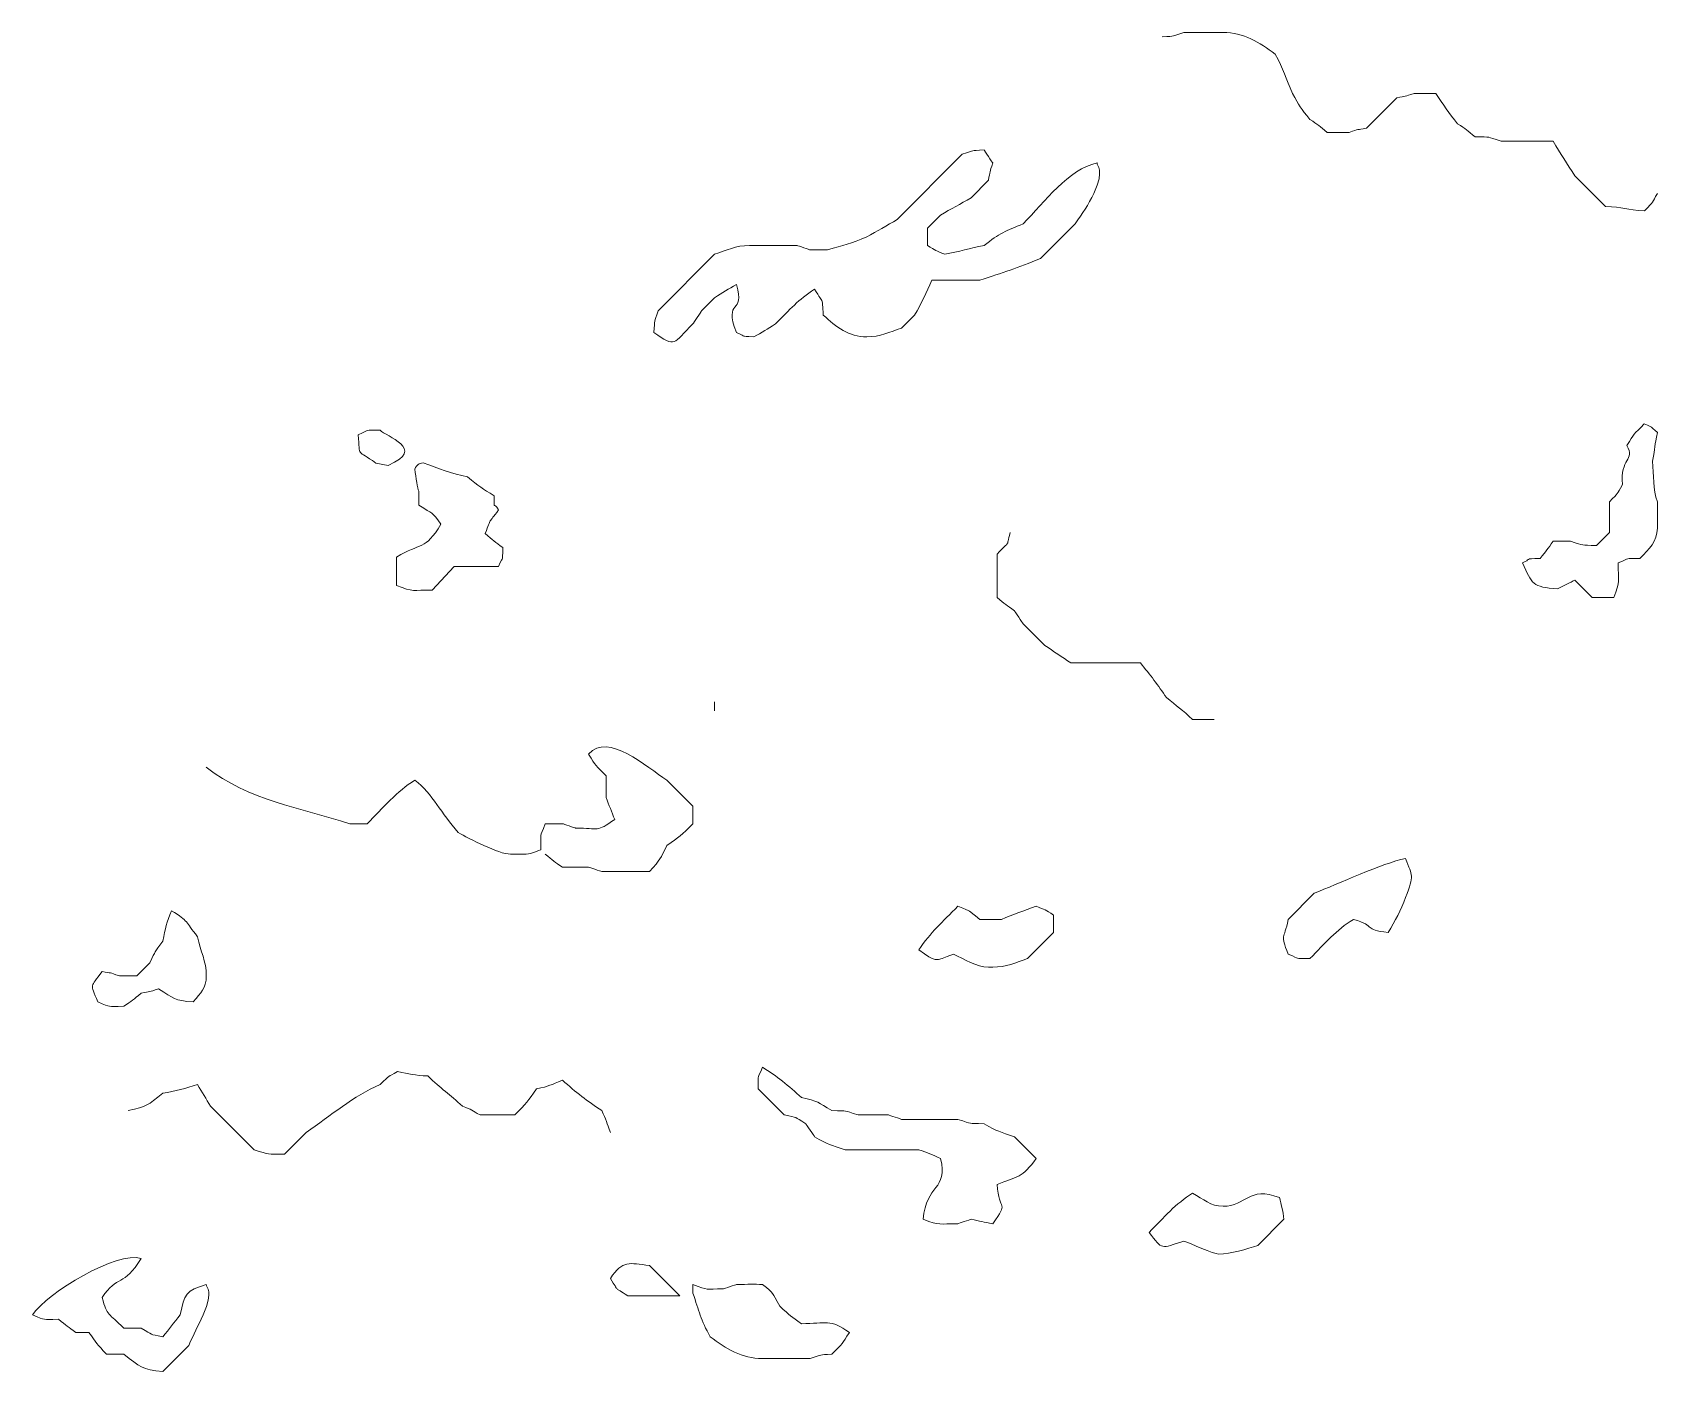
# Model space of a CAD drawing. Header units: millimetres. Extents: x -6423 to -1759, y 6 to 2012.
# Drawn here: x -6370.8 to -6222.9, y 892.5 to 1014.2 of the extents above; entities that cross this region are included whole.
import ezdxf

# ---------------------------------------------------------------- set-up
doc = ezdxf.new("R2010")
doc.units = ezdxf.units.MM
doc.header["$MEASUREMENT"] = 0
doc.layers.add('layer 1', color=7, linetype='Continuous')

msp = doc.modelspace()

# ---------------------------------------------------------------- linework, layer by layer
at = {"layer": 'layer 1', "color": 177, "lineweight": 9}
for points, knots in [([(-6268.0156, 1013.8521), (-6266.7147, 1013.9549), (-6267.2554, 1013.8442), (-6266.0389, 1014.2476), (-6266.0389, 1014.2476), (-6266.0389, 1014.2476), (-6264.8531, 1014.2474), (-6264.8531, 1014.2474), (-6264.8531, 1014.2474), (-6264.8531, 1014.2474), (-6262.4811, 1014.2476), (-6262.4811, 1014.2476), (-6262.4811, 1014.2476), (-6260.6156, 1014.2474), (-6259.1459, 1013.3822), (-6257.7374, 1012.2714), (-6257.7374, 1012.2714), (-6256.9506, 1010.9069), (-6256.795, 1010.0871), (-6256.1562, 1008.7131), (-6256.1562, 1008.7131), (-6255.5608, 1007.5986), (-6255.4081, 1007.3692), (-6254.5754, 1006.3414), (-6254.5754, 1006.3414), (-6253.8274, 1005.862), (-6253.7098, 1005.7339), (-6252.9937, 1005.1557), (-6252.9937, 1005.1557), (-6252.9937, 1005.1557), (-6251.0172, 1005.1557), (-6251.0172, 1005.1557), (-6251.0172, 1005.1557), (-6250.0455, 1005.5053), (-6250.3398, 1005.3764), (-6249.4359, 1005.5512), (-6249.4359, 1005.5512), (-6249.4359, 1005.5512), (-6246.669, 1008.3179), (-6246.669, 1008.3179), (-6246.669, 1008.3179), (-6245.8194, 1008.4961), (-6245.9889, 1008.4147), (-6245.0875, 1008.7131), (-6245.0875, 1008.7131), (-6245.0875, 1008.7131), (-6243.111, 1008.7134), (-6243.111, 1008.7134), (-6243.111, 1008.7134), (-6242.4354, 1007.6809), (-6241.9447, 1006.946), (-6241.1342, 1005.9454), (-6241.1342, 1005.9454), (-6240.3862, 1005.4676), (-6240.2694, 1005.3379), (-6239.5532, 1004.7599), (-6239.5532, 1004.7599), (-6237.9989, 1004.7267), (-6238.5771, 1004.8174), (-6237.1818, 1004.3647), (-6237.1818, 1004.3647), (-6237.1818, 1004.3647), (-6232.4375, 1004.3652), (-6232.4375, 1004.3652), (-6232.4375, 1004.3652), (-6231.7762, 1003.2604), (-6231.1761, 1002.2961), (-6230.4615, 1001.2024), (-6230.4615, 1001.2024), (-6230.4615, 1001.2024), (-6227.6938, 998.4354), (-6227.6938, 998.4354), (-6227.6938, 998.4354), (-6226.0369, 998.3991), (-6225.793, 998.0753), (-6224.1363, 998.0399), (-6224.1363, 998.0399), (-6223.2092, 998.9662), (-6223.5014, 998.7068), (-6222.95, 999.6214)], [0, 0, 0, 0, 0.04761905, 0.04761905, 0.04761905, 0.04761905, 0.0952381, 0.0952381, 0.0952381, 0.0952381, 0.14285714, 0.14285714, 0.14285714, 0.14285714, 0.19047619, 0.19047619, 0.19047619, 0.19047619, 0.23809524, 0.23809524, 0.23809524, 0.23809524, 0.28571429, 0.28571429, 0.28571429, 0.28571429, 0.33333333, 0.33333333, 0.33333333, 0.33333333, 0.38095238, 0.38095238, 0.38095238, 0.38095238, 0.42857143, 0.42857143, 0.42857143, 0.42857143, 0.47619048, 0.47619048, 0.47619048, 0.47619048, 0.52380952, 0.52380952, 0.52380952, 0.52380952, 0.57142857, 0.57142857, 0.57142857, 0.57142857, 0.61904762, 0.61904762, 0.61904762, 0.61904762, 0.66666667, 0.66666667, 0.66666667, 0.66666667, 0.71428571, 0.71428571, 0.71428571, 0.71428571, 0.76190476, 0.76190476, 0.76190476, 0.76190476, 0.80952381, 0.80952381, 0.80952381, 0.80952381, 0.85714286, 0.85714286, 0.85714286, 0.85714286, 0.9047619, 0.9047619, 0.9047619, 0.9047619, 1, 1, 1, 1]), ([(-6273.9456, 1002.3879), (-6276.5649, 1001.836), (-6278.6835, 998.8365), (-6280.6664, 996.8537), (-6280.6664, 996.8537), (-6282.2473, 996.2195), (-6282.814, 995.9899), (-6284.2236, 994.8769), (-6284.2236, 994.8769), (-6285.4734, 994.6409), (-6286.5312, 994.3224), (-6287.7813, 994.0862), (-6287.7813, 994.0862), (-6288.6382, 994.3949), (-6288.615, 994.4366), (-6289.3628, 994.8777), (-6289.3628, 994.8777), (-6289.3628, 994.8777), (-6289.3628, 996.4584), (-6289.3628, 996.4584), (-6289.3628, 996.4584), (-6289.3628, 996.4584), (-6288.1768, 997.6439), (-6288.1768, 997.6439), (-6288.1768, 997.6439), (-6287.2099, 998.2235), (-6286.3764, 998.6464), (-6285.4096, 999.2254), (-6285.4096, 999.2254), (-6285.4096, 999.2254), (-6283.8281, 1000.8072), (-6283.8281, 1000.8072), (-6283.8281, 1000.8072), (-6283.6506, 1001.6562), (-6283.7318, 1001.4872), (-6283.4328, 1002.3884), (-6283.4328, 1002.3884), (-6283.4584, 1002.4343), (-6284.1806, 1003.5069), (-6284.2241, 1003.5742), (-6284.2241, 1003.5742), (-6285.5809, 1003.4674), (-6284.936, 1003.5887), (-6286.1998, 1003.1792), (-6286.1998, 1003.1792), (-6286.1998, 1003.1792), (-6292.1298, 997.2489), (-6292.1298, 997.2489), (-6292.1298, 997.2489), (-6293.0529, 996.6968), (-6293.9599, 996.1692), (-6294.897, 995.6674), (-6294.897, 995.6674), (-6296.3256, 995.0035), (-6297.0193, 994.9471), (-6298.4548, 994.4817), (-6298.4548, 994.4817), (-6298.4548, 994.4817), (-6300.0363, 994.4817), (-6300.0363, 994.4817), (-6300.0363, 994.4817), (-6300.0605, 994.493), (-6301.1558, 994.8532), (-6301.2225, 994.8777), (-6301.2225, 994.8777), (-6301.2225, 994.8777), (-6303.5943, 994.8769), (-6303.5943, 994.8769), (-6303.5943, 994.8769), (-6303.5943, 994.8769), (-6305.5705, 994.8777), (-6305.5705, 994.8777), (-6305.5705, 994.8777), (-6306.7889, 994.8777), (-6307.677, 994.4524), (-6308.7332, 994.0867), (-6308.7332, 994.0867), (-6308.7332, 994.0867), (-6313.8722, 988.9475), (-6313.8722, 988.9475), (-6313.8722, 988.9475), (-6314.2566, 987.787), (-6314.1712, 988.2202), (-6314.2675, 986.971), (-6314.2675, 986.971), (-6312.2343, 985.5221), (-6312.5536, 985.9579), (-6310.71, 987.762), (-6310.71, 987.762), (-6310.6844, 987.8076), (-6309.9625, 988.8807), (-6309.9187, 988.9475), (-6309.9187, 988.9475), (-6309.9187, 988.9475), (-6308.7332, 990.134), (-6308.7332, 990.134), (-6308.7332, 990.134), (-6308.0187, 990.6115), (-6307.4937, 990.925), (-6306.7565, 991.3195), (-6306.7565, 991.3195), (-6305.8879, 988.5306), (-6307.9791, 990.1208), (-6306.7567, 986.9707), (-6306.7567, 986.9707), (-6305.6137, 986.4795), (-6306.613, 986.6888), (-6305.175, 986.5755), (-6305.175, 986.5755), (-6304.418, 986.9728), (-6303.9257, 987.2858), (-6303.1985, 987.762), (-6303.1985, 987.762), (-6301.8614, 989.0996), (-6301.1308, 989.9178), (-6299.6408, 990.9239), (-6299.6408, 990.9239), (-6298.7551, 989.3888), (-6298.9847, 990.3027), (-6298.85, 988.5519), (-6298.85, 988.5519), (-6297.6896, 987.4804), (-6296.4975, 986.5763), (-6294.897, 986.5755), (-6294.897, 986.5755), (-6293.6781, 986.5763), (-6292.7908, 987.0008), (-6291.7348, 987.366), (-6291.7348, 987.366), (-6291.7348, 987.366), (-6290.5493, 988.5519), (-6290.5493, 988.5519), (-6290.5493, 988.5519), (-6289.9178, 989.6058), (-6289.4751, 990.6226), (-6288.967, 991.7147), (-6288.967, 991.7147), (-6288.967, 991.7147), (-6284.6191, 991.7144), (-6284.6191, 991.7144), (-6284.6191, 991.7144), (-6282.4512, 992.4182), (-6281.2056, 992.8411), (-6279.0841, 993.6915), (-6279.0841, 993.6915), (-6279.0841, 993.6915), (-6275.9218, 996.8542), (-6275.9218, 996.8542), (-6275.9218, 996.8542), (-6275.2901, 997.8206), (-6274.7229, 998.5378), (-6274.2296, 999.6209), (-6274.2296, 999.6209), (-6273.2155, 1001.8484), (-6273.9812, 1002.1013), (-6273.9456, 1002.3879)], [0, 0, 0, 0, 0.025, 0.025, 0.025, 0.025, 0.05, 0.05, 0.05, 0.05, 0.075, 0.075, 0.075, 0.075, 0.1, 0.1, 0.1, 0.1, 0.125, 0.125, 0.125, 0.125, 0.15, 0.15, 0.15, 0.15, 0.175, 0.175, 0.175, 0.175, 0.2, 0.2, 0.2, 0.2, 0.225, 0.225, 0.225, 0.225, 0.25, 0.25, 0.25, 0.25, 0.275, 0.275, 0.275, 0.275, 0.3, 0.3, 0.3, 0.3, 0.325, 0.325, 0.325, 0.325, 0.35, 0.35, 0.35, 0.35, 0.375, 0.375, 0.375, 0.375, 0.4, 0.4, 0.4, 0.4, 0.425, 0.425, 0.425, 0.425, 0.45, 0.45, 0.45, 0.45, 0.475, 0.475, 0.475, 0.475, 0.5, 0.5, 0.5, 0.5, 0.525, 0.525, 0.525, 0.525, 0.55, 0.55, 0.55, 0.55, 0.575, 0.575, 0.575, 0.575, 0.6, 0.6, 0.6, 0.6, 0.625, 0.625, 0.625, 0.625, 0.65, 0.65, 0.65, 0.65, 0.675, 0.675, 0.675, 0.675, 0.7, 0.7, 0.7, 0.7, 0.725, 0.725, 0.725, 0.725, 0.75, 0.75, 0.75, 0.75, 0.775, 0.775, 0.775, 0.775, 0.8, 0.8, 0.8, 0.8, 0.825, 0.825, 0.825, 0.825, 0.85, 0.85, 0.85, 0.85, 0.875, 0.875, 0.875, 0.875, 0.9, 0.9, 0.9, 0.9, 0.925, 0.925, 0.925, 0.925, 0.95, 0.95, 0.95, 0.95, 1, 1, 1, 1]), ([(-6338.4367, 974.8895), (-6338.4367, 974.8895), (-6339.5573, 975.0944), (-6339.5573, 975.0944), (-6339.5573, 975.0944), (-6341.3529, 976.4119), (-6340.9685, 975.4846), (-6341.1713, 977.6662), (-6341.1713, 977.6662), (-6339.8835, 978.2097), (-6340.7858, 978.057), (-6339.1539, 978.0939), (-6339.1539, 978.0939), (-6338.7318, 977.5262), (-6334.8373, 976.3956), (-6338.4367, 974.8895)], [0, 0, 0, 0, 0.2, 0.2, 0.2, 0.2, 0.4, 0.4, 0.4, 0.4, 0.6, 0.6, 0.6, 0.6, 1, 1, 1, 1]), ([(-6226.1265, 973.14), (-6226.7163, 972.1041), (-6226.4197, 972.5273), (-6227.3122, 971.5585), (-6227.3122, 971.5585), (-6227.3122, 971.5585), (-6227.313, 968.7915), (-6227.313, 968.7915), (-6227.313, 968.7915), (-6227.313, 968.7915), (-6228.4985, 967.6055), (-6228.4985, 967.6055), (-6228.4985, 967.6055), (-6230.0528, 967.6393), (-6229.4741, 967.5478), (-6230.8702, 968.0013), (-6230.8702, 968.0013), (-6230.8702, 968.0013), (-6232.452, 968.0013), (-6232.452, 968.0013), (-6232.452, 968.0013), (-6232.9306, 967.2533), (-6233.06, 967.1357), (-6233.6375, 966.4195), (-6233.6375, 966.4195), (-6235.1644, 966.4195), (-6234.4135, 966.3436), (-6235.219, 966.0248), (-6235.219, 966.0248), (-6234.3982, 964.0831), (-6234.328, 963.8269), (-6232.0565, 963.6528), (-6232.0565, 963.6528), (-6231.8039, 963.7957), (-6230.7489, 964.2991), (-6230.4753, 964.4428), (-6230.4753, 964.4428), (-6230.4753, 964.4428), (-6228.8937, 962.8616), (-6228.8937, 962.8616), (-6228.8937, 962.8616), (-6228.8937, 962.8616), (-6226.9175, 962.8621), (-6226.9175, 962.8621), (-6226.9175, 962.8621), (-6226.3298, 964.3748), (-6226.5223, 964.3123), (-6226.5223, 966.0243), (-6226.5223, 966.0243), (-6225.2601, 966.5248), (-6226.1447, 966.3847), (-6224.5458, 966.4198), (-6224.5458, 966.4198), (-6223.6981, 967.3374), (-6222.9643, 967.9193), (-6222.9645, 969.1868), (-6222.9645, 969.1868), (-6222.9645, 969.1868), (-6222.9643, 970.3725), (-6222.9643, 970.3725), (-6222.9643, 970.3725), (-6222.9643, 970.3725), (-6222.9643, 971.5585), (-6222.9643, 971.5585), (-6222.9643, 971.5585), (-6223.3448, 972.7321), (-6223.3036, 973.9772), (-6223.4033, 975.2797), (-6223.4033, 975.2797), (-6223.1299, 976.5794), (-6223.2377, 976.5854), (-6222.9643, 977.8832), (-6222.9643, 977.8832), (-6223.7661, 978.5168), (-6223.1826, 978.2339), (-6224.15, 978.6743), (-6224.15, 978.6743), (-6225.147, 977.6565), (-6225.0544, 977.8202), (-6225.7315, 976.6978), (-6225.7315, 976.6978), (-6224.9294, 975.3425), (-6226.4039, 975.5189), (-6226.1265, 973.14)], [0, 0, 0, 0, 0.04545455, 0.04545455, 0.04545455, 0.04545455, 0.09090909, 0.09090909, 0.09090909, 0.09090909, 0.13636364, 0.13636364, 0.13636364, 0.13636364, 0.18181818, 0.18181818, 0.18181818, 0.18181818, 0.22727273, 0.22727273, 0.22727273, 0.22727273, 0.27272727, 0.27272727, 0.27272727, 0.27272727, 0.31818182, 0.31818182, 0.31818182, 0.31818182, 0.36363636, 0.36363636, 0.36363636, 0.36363636, 0.40909091, 0.40909091, 0.40909091, 0.40909091, 0.45454545, 0.45454545, 0.45454545, 0.45454545, 0.5, 0.5, 0.5, 0.5, 0.54545455, 0.54545455, 0.54545455, 0.54545455, 0.59090909, 0.59090909, 0.59090909, 0.59090909, 0.63636364, 0.63636364, 0.63636364, 0.63636364, 0.68181818, 0.68181818, 0.68181818, 0.68181818, 0.72727273, 0.72727273, 0.72727273, 0.72727273, 0.77272727, 0.77272727, 0.77272727, 0.77272727, 0.81818182, 0.81818182, 0.81818182, 0.81818182, 0.86363636, 0.86363636, 0.86363636, 0.86363636, 0.90909091, 0.90909091, 0.90909091, 0.90909091, 1, 1, 1, 1]), ([(-6337.6726, 963.9766), (-6336.1288, 963.3396), (-6336.1926, 963.5479), (-6334.446, 963.5484), (-6334.446, 963.5484), (-6334.446, 963.5484), (-6332.4282, 965.6905), (-6332.4282, 965.6905), (-6332.4282, 965.6905), (-6332.4282, 965.6905), (-6328.394, 965.6905), (-6328.394, 965.6905), (-6328.394, 965.6905), (-6327.8919, 966.93), (-6328.1055, 965.8463), (-6327.99, 967.4062), (-6327.99, 967.4062), (-6328.7407, 967.9162), (-6328.8899, 968.0915), (-6329.604, 968.6916), (-6329.604, 968.6916), (-6329.0194, 970.2064), (-6329.3624, 969.5306), (-6328.394, 970.835), (-6328.394, 970.835), (-6328.9147, 971.7228), (-6328.7974, 970.6823), (-6328.7982, 972.1204), (-6328.7982, 972.1204), (-6329.8692, 972.8025), (-6330.1761, 972.9615), (-6331.2179, 973.8351), (-6331.2179, 973.8351), (-6332.6494, 974.1222), (-6333.9031, 974.6253), (-6335.2518, 975.1207), (-6335.2518, 975.1207), (-6335.6558, 975.0029), (-6335.7697, 975.0459), (-6336.0265, 974.5359), (-6336.0265, 974.5359), (-6335.9081, 973.7401), (-6335.7549, 972.7849), (-6335.6558, 972.5497), (-6335.6558, 972.5497), (-6335.6558, 972.5497), (-6335.656, 971.2635), (-6335.656, 971.2635), (-6335.656, 971.2635), (-6334.2612, 970.3754), (-6334.5383, 970.7817), (-6333.6387, 969.5483), (-6333.6387, 969.5483), (-6335.0886, 967.0843), (-6335.4836, 967.8906), (-6337.6726, 966.548), (-6337.6726, 966.548), (-6337.6726, 966.548), (-6337.6726, 963.9766), (-6337.6726, 963.9766)], [0, 0, 0, 0, 0.0625, 0.0625, 0.0625, 0.0625, 0.125, 0.125, 0.125, 0.125, 0.1875, 0.1875, 0.1875, 0.1875, 0.25, 0.25, 0.25, 0.25, 0.3125, 0.3125, 0.3125, 0.3125, 0.375, 0.375, 0.375, 0.375, 0.4375, 0.4375, 0.4375, 0.4375, 0.5, 0.5, 0.5, 0.5, 0.5625, 0.5625, 0.5625, 0.5625, 0.625, 0.625, 0.625, 0.625, 0.6875, 0.6875, 0.6875, 0.6875, 0.75, 0.75, 0.75, 0.75, 0.8125, 0.8125, 0.8125, 0.8125, 0.875, 0.875, 0.875, 0.875, 1, 1, 1, 1]), ([(-6281.8518, 968.7865), (-6282.2729, 967.2367), (-6281.7195, 968.2405), (-6283.0378, 966.8106), (-6283.0378, 966.8106), (-6283.0378, 966.8106), (-6283.0376, 962.8571), (-6283.0376, 962.8571), (-6283.0376, 962.8571), (-6282.3267, 962.2952), (-6282.179, 962.1541), (-6281.4561, 961.6708), (-6281.4561, 961.6708), (-6281.431, 961.6241), (-6280.7085, 960.5523), (-6280.6656, 960.4851), (-6280.6656, 960.4851), (-6280.6656, 960.4851), (-6278.6891, 958.5088), (-6278.6891, 958.5088), (-6278.6891, 958.5088), (-6277.888, 957.9847), (-6277.1181, 957.4507), (-6276.3176, 956.9271), (-6276.3176, 956.9271), (-6276.3176, 956.9271), (-6269.9926, 956.9271), (-6269.9926, 956.9271), (-6269.9926, 956.9271), (-6269.1333, 955.8676), (-6268.3642, 954.8646), (-6267.6204, 953.7654), (-6267.6204, 953.7654), (-6266.6944, 953.0134), (-6266.1686, 952.6379), (-6265.2484, 951.7878), (-6265.2484, 951.7878), (-6265.2484, 951.7878), (-6263.2719, 951.7881), (-6263.2719, 951.7881)], [0, 0, 0, 0, 0.09090909, 0.09090909, 0.09090909, 0.09090909, 0.18181818, 0.18181818, 0.18181818, 0.18181818, 0.27272727, 0.27272727, 0.27272727, 0.27272727, 0.36363636, 0.36363636, 0.36363636, 0.36363636, 0.45454545, 0.45454545, 0.45454545, 0.45454545, 0.54545455, 0.54545455, 0.54545455, 0.54545455, 0.63636364, 0.63636364, 0.63636364, 0.63636364, 0.72727273, 0.72727273, 0.72727273, 0.72727273, 0.81818182, 0.81818182, 0.81818182, 0.81818182, 1, 1, 1, 1]), ([(-6324.1499, 939.5331), (-6323.4506, 938.9802), (-6323.3046, 938.8186), (-6322.5692, 938.3479), (-6322.5692, 938.3479), (-6322.5692, 938.3479), (-6320.1972, 938.3474), (-6320.1972, 938.3474), (-6320.1972, 938.3474), (-6320.1735, 938.3363), (-6319.0771, 937.9761), (-6319.0115, 937.9522), (-6319.0115, 937.9522), (-6319.0115, 937.9522), (-6314.663, 937.9524), (-6314.663, 937.9524), (-6314.663, 937.9524), (-6313.6259, 939.102), (-6313.6842, 939.0862), (-6313.0815, 940.3236), (-6313.0815, 940.3236), (-6311.9709, 941.0746), (-6311.7496, 941.2834), (-6310.71, 942.3009), (-6310.71, 942.3009), (-6310.71, 942.3009), (-6310.71, 943.8821), (-6310.71, 943.8821), (-6310.71, 943.8821), (-6310.71, 943.8821), (-6313.0815, 946.2536), (-6313.0815, 946.2536), (-6313.0815, 946.2536), (-6314.9314, 947.4631), (-6318.4422, 950.6693), (-6320.1977, 948.6253), (-6320.1977, 948.6253), (-6319.5201, 947.5037), (-6319.6126, 947.6674), (-6318.6157, 946.6497), (-6318.6157, 946.6497), (-6318.6157, 946.6497), (-6318.6157, 944.6724), (-6318.6157, 944.6724), (-6318.6157, 944.6724), (-6318.3502, 944.024), (-6318.0865, 943.3469), (-6317.8252, 942.6961), (-6317.8252, 942.6961), (-6319.5195, 941.4885), (-6319.1852, 941.9054), (-6321.3832, 941.9054), (-6321.3832, 941.9054), (-6321.4069, 941.9165), (-6322.503, 942.2764), (-6322.5692, 942.3009), (-6322.5692, 942.3009), (-6322.5692, 942.3009), (-6324.1499, 942.3001), (-6324.1499, 942.3001), (-6324.1499, 942.3001), (-6324.6754, 940.948), (-6324.5457, 941.5534), (-6324.5457, 939.9284), (-6324.5457, 939.9284), (-6325.1229, 939.7211), (-6325.4474, 939.5339), (-6326.1272, 939.5339), (-6326.1272, 939.5339), (-6326.1272, 939.5339), (-6327.3129, 939.5331), (-6327.3129, 939.5331), (-6327.3129, 939.5331), (-6328.3481, 939.5339), (-6331.1143, 940.9459), (-6332.0566, 941.5099), (-6332.0566, 941.5099), (-6333.6411, 943.2264), (-6334.3564, 945.0062), (-6336.0094, 946.2536), (-6336.0094, 946.2536), (-6337.6367, 945.258), (-6338.9174, 943.7411), (-6340.3581, 942.3009), (-6340.3581, 942.3009), (-6340.3581, 942.3009), (-6341.9394, 942.3001), (-6341.9394, 942.3001), (-6341.9394, 942.3001), (-6346.3959, 943.7453), (-6351.1821, 944.4382), (-6354.9845, 947.4393)], [0, 0, 0, 0, 0.04166667, 0.04166667, 0.04166667, 0.04166667, 0.08333333, 0.08333333, 0.08333333, 0.08333333, 0.125, 0.125, 0.125, 0.125, 0.16666667, 0.16666667, 0.16666667, 0.16666667, 0.20833333, 0.20833333, 0.20833333, 0.20833333, 0.25, 0.25, 0.25, 0.25, 0.29166667, 0.29166667, 0.29166667, 0.29166667, 0.33333333, 0.33333333, 0.33333333, 0.33333333, 0.375, 0.375, 0.375, 0.375, 0.41666667, 0.41666667, 0.41666667, 0.41666667, 0.45833333, 0.45833333, 0.45833333, 0.45833333, 0.5, 0.5, 0.5, 0.5, 0.54166667, 0.54166667, 0.54166667, 0.54166667, 0.58333333, 0.58333333, 0.58333333, 0.58333333, 0.625, 0.625, 0.625, 0.625, 0.66666667, 0.66666667, 0.66666667, 0.66666667, 0.70833333, 0.70833333, 0.70833333, 0.70833333, 0.75, 0.75, 0.75, 0.75, 0.79166667, 0.79166667, 0.79166667, 0.79166667, 0.83333333, 0.83333333, 0.83333333, 0.83333333, 0.875, 0.875, 0.875, 0.875, 0.91666667, 0.91666667, 0.91666667, 0.91666667, 1, 1, 1, 1]), ([(-6245.8779, 939.1379), (-6247.9536, 938.7007), (-6252.0616, 936.8255), (-6254.1799, 935.9759), (-6254.1799, 935.9759), (-6254.1799, 935.9759), (-6256.5514, 933.6037), (-6256.5514, 933.6037), (-6256.5514, 933.6037), (-6256.9219, 931.6448), (-6257.2968, 932.3604), (-6256.5514, 930.4406), (-6256.5514, 930.4406), (-6255.2895, 929.9397), (-6256.1741, 930.0802), (-6254.5746, 930.0462), (-6254.5746, 930.0462), (-6253.2022, 931.4183), (-6252.185, 932.6476), (-6250.6217, 933.6039), (-6250.6217, 933.6039), (-6248.4234, 932.9719), (-6249.8056, 932.6489), (-6247.4594, 932.4182), (-6247.4594, 932.4182), (-6246.8229, 933.4803), (-6246.28, 934.4139), (-6245.8632, 935.5799), (-6245.8632, 935.5799), (-6245.0919, 937.7365), (-6245.2201, 937.4227), (-6245.8779, 939.1379)], [0, 0, 0, 0, 0.11111111, 0.11111111, 0.11111111, 0.11111111, 0.22222222, 0.22222222, 0.22222222, 0.22222222, 0.33333333, 0.33333333, 0.33333333, 0.33333333, 0.44444444, 0.44444444, 0.44444444, 0.44444444, 0.55555556, 0.55555556, 0.55555556, 0.55555556, 0.66666667, 0.66666667, 0.66666667, 0.66666667, 0.77777778, 0.77777778, 0.77777778, 0.77777778, 1, 1, 1, 1]), ([(-6277.8986, 933.9986), (-6278.6477, 934.4785), (-6278.6556, 934.4735), (-6279.4798, 934.7894), (-6279.4798, 934.7894), (-6280.6068, 934.3992), (-6281.5399, 934.0464), (-6282.6426, 933.6037), (-6282.6426, 933.6037), (-6282.6426, 933.6037), (-6284.6191, 933.6039), (-6284.6191, 933.6039), (-6284.6191, 933.6039), (-6285.8343, 934.5843), (-6285.2089, 934.2035), (-6286.5956, 934.7894), (-6286.5956, 934.7894), (-6288.027, 933.3577), (-6289.0746, 932.4327), (-6290.1533, 930.8364), (-6290.1533, 930.8364), (-6288.6003, 929.7295), (-6288.7798, 929.7467), (-6286.9908, 930.4414), (-6286.9908, 930.4414), (-6286.0672, 930.0117), (-6284.8888, 929.2552), (-6283.8281, 929.2552), (-6283.8281, 929.2552), (-6283.8281, 929.2552), (-6283.4328, 929.2552), (-6283.4328, 929.2552), (-6283.4328, 929.2552), (-6282.2144, 929.2552), (-6281.3263, 929.6807), (-6280.2706, 930.0462), (-6280.2706, 930.0462), (-6280.2706, 930.0462), (-6277.8983, 932.4177), (-6277.8983, 932.4177), (-6277.8983, 932.4177), (-6277.8983, 932.4177), (-6277.8986, 933.9986), (-6277.8986, 933.9986)], [0, 0, 0, 0, 0.08333333, 0.08333333, 0.08333333, 0.08333333, 0.16666667, 0.16666667, 0.16666667, 0.16666667, 0.25, 0.25, 0.25, 0.25, 0.33333333, 0.33333333, 0.33333333, 0.33333333, 0.41666667, 0.41666667, 0.41666667, 0.41666667, 0.5, 0.5, 0.5, 0.5, 0.58333333, 0.58333333, 0.58333333, 0.58333333, 0.66666667, 0.66666667, 0.66666667, 0.66666667, 0.75, 0.75, 0.75, 0.75, 0.83333333, 0.83333333, 0.83333333, 0.83333333, 1, 1, 1, 1]), ([(-6355.7756, 932.0222), (-6356.9447, 933.4639), (-6356.5429, 933.3906), (-6358.1476, 934.3944), (-6358.1476, 934.3944), (-6358.5821, 933.3339), (-6358.7179, 932.7918), (-6358.9381, 931.6272), (-6358.9381, 931.6272), (-6359.7662, 930.49), (-6359.5395, 930.8501), (-6360.1238, 929.6502), (-6360.1238, 929.6502), (-6360.1238, 929.6502), (-6361.3098, 928.4647), (-6361.3098, 928.4647), (-6361.3098, 928.4647), (-6361.3098, 928.4647), (-6362.891, 928.4644), (-6362.891, 928.4644), (-6362.891, 928.4644), (-6363.8629, 928.8135), (-6363.5689, 928.6851), (-6364.4723, 928.8602), (-6364.4723, 928.8602), (-6365.5694, 927.3204), (-6365.5607, 927.878), (-6364.8675, 926.093), (-6364.8675, 926.093), (-6363.5151, 925.5677), (-6364.1216, 925.6974), (-6362.4958, 925.6969), (-6362.4958, 925.6969), (-6361.7477, 926.176), (-6361.6304, 926.3055), (-6360.9143, 926.8834), (-6360.9143, 926.8834), (-6360.066, 927.0612), (-6360.2345, 926.9799), (-6359.3333, 927.2784), (-6359.3333, 927.2784), (-6357.8707, 926.4025), (-6357.9506, 926.2298), (-6356.1703, 926.0927), (-6356.1703, 926.0927), (-6355.4816, 926.9662), (-6354.9845, 927.2906), (-6354.9845, 928.4647), (-6354.9845, 928.4647), (-6354.9845, 929.8814), (-6355.5071, 930.6028), (-6355.7756, 932.0222)], [0, 0, 0, 0, 0.07142857, 0.07142857, 0.07142857, 0.07142857, 0.14285714, 0.14285714, 0.14285714, 0.14285714, 0.21428571, 0.21428571, 0.21428571, 0.21428571, 0.28571429, 0.28571429, 0.28571429, 0.28571429, 0.35714286, 0.35714286, 0.35714286, 0.35714286, 0.42857143, 0.42857143, 0.42857143, 0.42857143, 0.5, 0.5, 0.5, 0.5, 0.57142857, 0.57142857, 0.57142857, 0.57142857, 0.64285714, 0.64285714, 0.64285714, 0.64285714, 0.71428571, 0.71428571, 0.71428571, 0.71428571, 0.78571429, 0.78571429, 0.78571429, 0.78571429, 0.85714286, 0.85714286, 0.85714286, 0.85714286, 1, 1, 1, 1]), ([(-6362.1003, 916.2097), (-6360.383, 916.572), (-6360.3287, 916.6936), (-6358.9381, 917.7907), (-6358.9381, 917.7907), (-6357.8093, 918.0048), (-6356.8424, 918.236), (-6355.7756, 918.5812), (-6355.7756, 918.5812), (-6355.3706, 917.8954), (-6354.999, 917.2884), (-6354.5896, 916.605), (-6354.5896, 916.605), (-6354.5896, 916.605), (-6350.6361, 912.6517), (-6350.6361, 912.6517), (-6350.6361, 912.6517), (-6349.1714, 912.1774), (-6349.506, 912.2565), (-6347.8688, 912.2565), (-6347.8688, 912.2565), (-6347.8688, 912.2565), (-6345.8923, 914.2335), (-6345.8923, 914.2335), (-6345.8923, 914.2335), (-6343.6762, 915.7314), (-6341.5874, 917.5603), (-6339.1724, 918.5817), (-6339.1724, 918.5817), (-6338.2461, 919.5083), (-6338.5055, 919.2158), (-6337.5909, 919.7672), (-6337.5909, 919.7672), (-6336.4774, 919.5576), (-6336.0558, 919.3996), (-6334.8236, 919.373), (-6334.8236, 919.373), (-6333.6371, 918.2113), (-6332.8313, 917.6847), (-6331.6614, 916.6052), (-6331.6614, 916.6052), (-6330.8045, 916.2967), (-6330.8279, 916.2553), (-6330.0799, 915.815), (-6330.0799, 915.815), (-6330.0799, 915.815), (-6326.9174, 915.815), (-6326.9174, 915.815), (-6326.9174, 915.815), (-6325.8999, 916.8541), (-6325.6913, 917.0761), (-6324.9417, 918.1865), (-6324.9417, 918.1865), (-6323.7602, 918.4356), (-6323.6492, 918.544), (-6322.5692, 918.977), (-6322.5692, 918.977), (-6321.3958, 917.8935), (-6320.2681, 917.0593), (-6319.0115, 916.21), (-6319.0115, 916.21), (-6318.6299, 915.4074), (-6318.5131, 915.0788), (-6318.2204, 914.233)], [0, 0, 0, 0, 0.05882353, 0.05882353, 0.05882353, 0.05882353, 0.11764706, 0.11764706, 0.11764706, 0.11764706, 0.17647059, 0.17647059, 0.17647059, 0.17647059, 0.23529412, 0.23529412, 0.23529412, 0.23529412, 0.29411765, 0.29411765, 0.29411765, 0.29411765, 0.35294118, 0.35294118, 0.35294118, 0.35294118, 0.41176471, 0.41176471, 0.41176471, 0.41176471, 0.47058824, 0.47058824, 0.47058824, 0.47058824, 0.52941176, 0.52941176, 0.52941176, 0.52941176, 0.58823529, 0.58823529, 0.58823529, 0.58823529, 0.64705882, 0.64705882, 0.64705882, 0.64705882, 0.70588235, 0.70588235, 0.70588235, 0.70588235, 0.76470588, 0.76470588, 0.76470588, 0.76470588, 0.82352941, 0.82352941, 0.82352941, 0.82352941, 0.88235294, 0.88235294, 0.88235294, 0.88235294, 1, 1, 1, 1]), ([(-6279.4798, 911.8612), (-6279.4798, 911.8612), (-6281.4561, 913.838), (-6281.4561, 913.838), (-6281.4561, 913.838), (-6282.7934, 914.3002), (-6282.9535, 914.2904), (-6284.2241, 915.0235), (-6284.2241, 915.0235), (-6285.7779, 915.0575), (-6285.1994, 914.966), (-6286.5956, 915.4195), (-6286.5956, 915.4195), (-6286.5956, 915.4195), (-6291.7348, 915.419), (-6291.7348, 915.419), (-6291.7348, 915.419), (-6291.7585, 915.4298), (-6292.8544, 915.791), (-6292.9205, 915.815), (-6292.9205, 915.815), (-6292.9205, 915.815), (-6295.6875, 915.8145), (-6295.6875, 915.8145), (-6295.6875, 915.8145), (-6297.0837, 916.2675), (-6296.5052, 916.1762), (-6298.0592, 916.21), (-6298.0592, 916.21), (-6299.3518, 916.9836), (-6299.313, 917.0772), (-6300.8268, 917.3957), (-6300.8268, 917.3957), (-6301.9613, 918.4422), (-6303.1421, 919.4028), (-6304.385, 920.1632), (-6304.385, 920.1632), (-6304.8857, 918.901), (-6304.7457, 919.7851), (-6304.78, 918.1867), (-6304.78, 918.1867), (-6304.78, 918.1867), (-6302.408, 915.8145), (-6302.408, 915.8145), (-6302.408, 915.8145), (-6301.0733, 915.5563), (-6301.6128, 915.7056), (-6300.4312, 915.0242), (-6300.4312, 915.0242), (-6300.4065, 914.9773), (-6299.6835, 913.9052), (-6299.6408, 913.8377), (-6299.6408, 913.8377), (-6298.3709, 913.1044), (-6298.2106, 913.1147), (-6296.8735, 912.6523), (-6296.8735, 912.6523), (-6296.8735, 912.6523), (-6290.1533, 912.6523), (-6290.1533, 912.6523), (-6290.1533, 912.6523), (-6289.3206, 912.3757), (-6288.9562, 912.2235), (-6288.1768, 911.8612), (-6288.1768, 911.8612), (-6287.4599, 908.9635), (-6289.5105, 909.5438), (-6289.7578, 906.3273), (-6289.7578, 906.3273), (-6288.2446, 905.7393), (-6288.3071, 905.932), (-6286.5956, 905.9312), (-6286.5956, 905.9312), (-6286.5718, 905.9426), (-6285.476, 906.3033), (-6285.4096, 906.3273), (-6285.4096, 906.3273), (-6284.6199, 906.1746), (-6284.2228, 906.0802), (-6283.4328, 905.9312), (-6283.4328, 905.9312), (-6281.9386, 908.0298), (-6282.843, 906.9561), (-6283.0376, 909.4892), (-6283.0376, 909.4892), (-6281.2391, 910.2265), (-6280.6893, 910.1107), (-6279.4798, 911.8612)], [0, 0, 0, 0, 0.04347826, 0.04347826, 0.04347826, 0.04347826, 0.08695652, 0.08695652, 0.08695652, 0.08695652, 0.13043478, 0.13043478, 0.13043478, 0.13043478, 0.17391304, 0.17391304, 0.17391304, 0.17391304, 0.2173913, 0.2173913, 0.2173913, 0.2173913, 0.26086957, 0.26086957, 0.26086957, 0.26086957, 0.30434783, 0.30434783, 0.30434783, 0.30434783, 0.34782609, 0.34782609, 0.34782609, 0.34782609, 0.39130435, 0.39130435, 0.39130435, 0.39130435, 0.43478261, 0.43478261, 0.43478261, 0.43478261, 0.47826087, 0.47826087, 0.47826087, 0.47826087, 0.52173913, 0.52173913, 0.52173913, 0.52173913, 0.56521739, 0.56521739, 0.56521739, 0.56521739, 0.60869565, 0.60869565, 0.60869565, 0.60869565, 0.65217391, 0.65217391, 0.65217391, 0.65217391, 0.69565217, 0.69565217, 0.69565217, 0.69565217, 0.73913043, 0.73913043, 0.73913043, 0.73913043, 0.7826087, 0.7826087, 0.7826087, 0.7826087, 0.82608696, 0.82608696, 0.82608696, 0.82608696, 0.86956522, 0.86956522, 0.86956522, 0.86956522, 0.91304348, 0.91304348, 0.91304348, 0.91304348, 1, 1, 1, 1]), ([(-6257.3424, 908.3035), (-6260.1898, 909.4093), (-6260.329, 907.5127), (-6262.4811, 907.5133), (-6262.4811, 907.5133), (-6263.6123, 907.5127), (-6264.2625, 908.1709), (-6265.2484, 908.6987), (-6265.2484, 908.6987), (-6266.812, 907.7424), (-6267.8292, 906.5132), (-6269.2021, 905.1413), (-6269.2021, 905.1413), (-6267.97, 903.4983), (-6268.1625, 903.6621), (-6266.0389, 904.3505), (-6266.0389, 904.3505), (-6265.5606, 904.1586), (-6263.2344, 903.164), (-6262.8766, 903.1645), (-6262.8766, 903.1645), (-6261.7624, 903.164), (-6260.3259, 903.6281), (-6259.3189, 903.9555), (-6259.3189, 903.9555), (-6259.3189, 903.9555), (-6256.9472, 906.327), (-6256.9472, 906.327), (-6256.9472, 906.327), (-6256.9472, 906.9047), (-6257.3424, 908.2737), (-6257.3424, 908.3035)], [0, 0, 0, 0, 0.11111111, 0.11111111, 0.11111111, 0.11111111, 0.22222222, 0.22222222, 0.22222222, 0.22222222, 0.33333333, 0.33333333, 0.33333333, 0.33333333, 0.44444444, 0.44444444, 0.44444444, 0.44444444, 0.55555556, 0.55555556, 0.55555556, 0.55555556, 0.66666667, 0.66666667, 0.66666667, 0.66666667, 0.77777778, 0.77777778, 0.77777778, 0.77777778, 1, 1, 1, 1]), ([(-6354.9845, 900.3978), (-6356.8864, 899.8502), (-6356.9576, 899.5235), (-6357.3565, 897.6298), (-6357.3565, 897.6298), (-6357.9474, 896.8981), (-6358.3453, 896.3847), (-6358.9381, 895.6538), (-6358.9381, 895.6538), (-6360.273, 895.9114), (-6359.7333, 895.7622), (-6360.9148, 896.444), (-6360.9148, 896.444), (-6360.9148, 896.444), (-6362.4963, 896.4443), (-6362.4963, 896.4443), (-6362.4963, 896.4443), (-6363.8848, 897.8325), (-6363.971, 897.4679), (-6364.4723, 899.2113), (-6364.4723, 899.2113), (-6363.0835, 901.3067), (-6362.5069, 900.166), (-6360.9143, 902.769), (-6360.9143, 902.769), (-6363.1028, 903.4509), (-6369.3993, 899.6991), (-6370.7975, 897.6298), (-6370.7975, 897.6298), (-6369.4454, 897.1051), (-6370.0508, 897.2345), (-6368.4255, 897.2345), (-6368.4255, 897.2345), (-6367.7149, 896.6726), (-6367.567, 896.5316), (-6366.8445, 896.0491), (-6366.8445, 896.0491), (-6366.8445, 896.0491), (-6365.6585, 896.0491), (-6365.6585, 896.0491), (-6365.6585, 896.0491), (-6365.0146, 895.0859), (-6364.9321, 894.9981), (-6364.077, 894.072), (-6364.077, 894.072), (-6364.077, 894.072), (-6362.4958, 894.0726), (-6362.4958, 894.0726), (-6362.4958, 894.0726), (-6361.0382, 892.9219), (-6360.8244, 892.6361), (-6358.9381, 892.4913), (-6358.9381, 892.4913), (-6358.9381, 892.4913), (-6356.5661, 894.8625), (-6356.5661, 894.8625), (-6356.5661, 894.8625), (-6356.1463, 895.9101), (-6355.7284, 896.6017), (-6355.272, 897.63), (-6355.272, 897.63), (-6354.2666, 899.8966), (-6355.0254, 900.0767), (-6354.9845, 900.3978)], [0, 0, 0, 0, 0.05882353, 0.05882353, 0.05882353, 0.05882353, 0.11764706, 0.11764706, 0.11764706, 0.11764706, 0.17647059, 0.17647059, 0.17647059, 0.17647059, 0.23529412, 0.23529412, 0.23529412, 0.23529412, 0.29411765, 0.29411765, 0.29411765, 0.29411765, 0.35294118, 0.35294118, 0.35294118, 0.35294118, 0.41176471, 0.41176471, 0.41176471, 0.41176471, 0.47058824, 0.47058824, 0.47058824, 0.47058824, 0.52941176, 0.52941176, 0.52941176, 0.52941176, 0.58823529, 0.58823529, 0.58823529, 0.58823529, 0.64705882, 0.64705882, 0.64705882, 0.64705882, 0.70588235, 0.70588235, 0.70588235, 0.70588235, 0.76470588, 0.76470588, 0.76470588, 0.76470588, 0.82352941, 0.82352941, 0.82352941, 0.82352941, 0.88235294, 0.88235294, 0.88235294, 0.88235294, 1, 1, 1, 1]), ([(-6311.8986, 899.3671), (-6311.8986, 899.3671), (-6316.6426, 899.3671), (-6316.6426, 899.3671), (-6316.6426, 899.3671), (-6318.0092, 900.2807), (-6317.3453, 899.6213), (-6318.2241, 900.9481), (-6318.2241, 900.9481), (-6317.0742, 902.6414), (-6316.5429, 902.345), (-6314.6661, 902.1338), (-6314.6661, 902.1338), (-6314.6661, 902.1338), (-6311.8986, 899.3671), (-6311.8986, 899.3671)], [0, 0, 0, 0, 0.2, 0.2, 0.2, 0.2, 0.4, 0.4, 0.4, 0.4, 0.6, 0.6, 0.6, 0.6, 1, 1, 1, 1]), ([(-6296.4785, 896.0491), (-6298.2209, 897.2899), (-6298.5829, 896.8401), (-6300.8268, 896.8393), (-6300.8268, 896.8393), (-6301.7905, 897.4834), (-6301.8772, 897.566), (-6302.8035, 898.4208), (-6302.8035, 898.4208), (-6303.6222, 899.7874), (-6303.247, 899.515), (-6304.3845, 900.397), (-6304.3845, 900.397), (-6305.141, 900.4458), (-6305.6375, 900.4215), (-6306.7565, 900.3978), (-6306.7565, 900.3978), (-6306.7802, 900.3865), (-6307.876, 900.0255), (-6307.9422, 900.0023), (-6307.9422, 900.0023), (-6309.6123, 900.0018), (-6309.2585, 899.8341), (-6310.71, 900.3978), (-6310.71, 900.3978), (-6310.71, 900.3978), (-6310.71, 899.6068), (-6310.71, 899.6068), (-6310.71, 899.6068), (-6310.1568, 898.0081), (-6310.0036, 897.1699), (-6309.1285, 895.6536), (-6309.1285, 895.6536), (-6307.7199, 894.5424), (-6306.2497, 893.6771), (-6304.3845, 893.6768), (-6304.3845, 893.6768), (-6304.3845, 893.6768), (-6301.2223, 893.6768), (-6301.2223, 893.6768), (-6301.2223, 893.6768), (-6301.2223, 893.6768), (-6300.0363, 893.6768), (-6300.0363, 893.6768), (-6300.0363, 893.6768), (-6298.8761, 894.0618), (-6299.3093, 893.9758), (-6298.0592, 894.072), (-6298.0592, 894.072), (-6297.0549, 895.0764), (-6297.1459, 894.958), (-6296.4785, 896.0491)], [0, 0, 0, 0, 0.07142857, 0.07142857, 0.07142857, 0.07142857, 0.14285714, 0.14285714, 0.14285714, 0.14285714, 0.21428571, 0.21428571, 0.21428571, 0.21428571, 0.28571429, 0.28571429, 0.28571429, 0.28571429, 0.35714286, 0.35714286, 0.35714286, 0.35714286, 0.42857143, 0.42857143, 0.42857143, 0.42857143, 0.5, 0.5, 0.5, 0.5, 0.57142857, 0.57142857, 0.57142857, 0.57142857, 0.64285714, 0.64285714, 0.64285714, 0.64285714, 0.71428571, 0.71428571, 0.71428571, 0.71428571, 0.78571429, 0.78571429, 0.78571429, 0.78571429, 0.85714286, 0.85714286, 0.85714286, 0.85714286, 1, 1, 1, 1])]:
    msp.add_open_spline(points, degree=3, knots=knots, dxfattribs=at)
msp.add_open_spline([(-6308.7327, 952.5791), (-6308.7327, 952.5791), (-6308.7332, 953.3696), (-6308.7332, 953.3696)], degree=3, dxfattribs=at)

doc.saveas('drawing.dxf')
